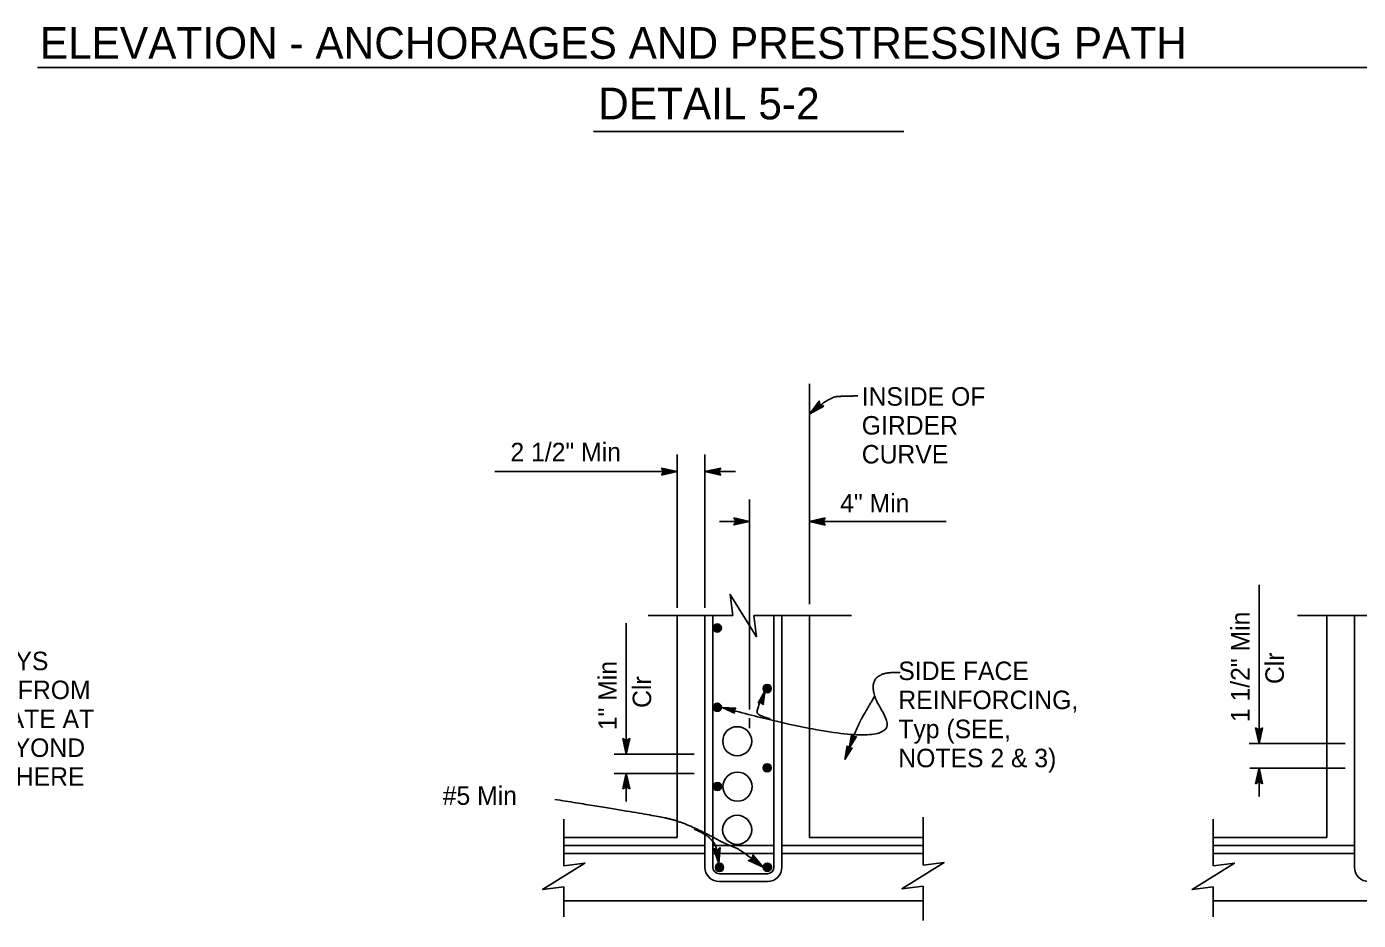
# Model space of a CAD drawing. Extents: x -893 to 867, y -474 to 712.
# Drawn here: x -54 to 450, y 26 to 365 of the extents above; entities that cross this region are included whole.
import ezdxf

# ---------------------------------------------------------------- set-up
doc = ezdxf.new("R2010")
doc.units = 0
for name, color, linetype in [('14 Ramp Anno', 7, 'Continuous'), ('56 Stage 3 Anno', 7, 'Continuous'), ('57 Undefined', 7, 'Continuous'), ('60 Nongeo Data', 7, 'Continuous')]:
    doc.layers.add(name, color=color, linetype=linetype)

msp = doc.modelspace()

# ---------------------------------------------------------------- linework, layer by layer
at = {"layer": '14 Ramp Anno'}
for p, q in [((223.11, 108.61), (225.66, 113.11)), ((223.33, 108.64), (225.37, 112.25)), ((223.55, 108.67), (225.08, 111.39)), ((224.68, 108.3), (225.08, 111.39)), ((224.83, 108.14), (225.37, 112.25)), ((224.98, 107.98), (225.66, 113.11)), ((214.74, 106.68), (209.57, 106.98)), ((214.25, 104.77), (209.57, 106.98)), ((214.59, 106.51), (210.45, 106.76)), ((214.2, 104.98), (210.45, 106.76)), ((214.45, 106.35), (211.33, 106.53)), ((214.15, 105.2), (211.33, 106.53)), ((214.3, 106.18), (212.21, 106.31)), ((214.1, 105.41), (212.21, 106.31)), ((214.16, 106.02), (213.09, 106.08)), ((214.05, 105.62), (213.09, 106.08)), ((214.74, 106.68), (214, 105.85)), ((223.11, 108.61), (224.21, 108.78)), ((223.77, 108.71), (224.8, 110.53)), ((223.98, 108.74), (224.51, 109.67)), ((224.98, 107.98), (224.21, 108.78)), ((224.37, 108.61), (224.51, 109.67)), ((224.52, 108.45), (224.8, 110.53)), ((214.25, 104.77), (214, 105.85)), ((258.52, 96.65), (257.58, 91.57)), ((260.36, 95.93), (257.58, 91.57)), ((258.67, 96.49), (257.91, 92.41)), ((260.14, 95.91), (257.91, 92.41)), ((258.81, 96.32), (258.24, 93.25)), ((259.92, 95.88), (258.24, 93.25)), ((258.52, 96.65), (259.26, 95.82)), ((258.96, 96.16), (258.58, 94.09)), ((259.7, 95.86), (258.58, 94.09)), ((259.1, 95.99), (258.91, 94.94)), ((259.48, 95.84), (258.91, 94.94)), ((260.36, 95.93), (259.26, 95.82)), ((256.85, 92.4), (255.9, 87.31)), ((258.68, 91.68), (255.9, 87.31)), ((256.99, 92.23), (256.23, 88.16)), ((258.46, 91.65), (256.23, 88.16)), ((257.14, 92.07), (256.56, 89)), ((258.24, 91.63), (256.56, 89)), ((256.85, 92.4), (257.58, 91.57)), ((257.28, 91.9), (256.9, 89.84)), ((258.02, 91.61), (256.9, 89.84)), ((257.43, 91.74), (257.23, 90.69)), ((257.81, 91.59), (257.23, 90.69)), ((258.68, 91.68), (257.58, 91.57))]:
    msp.add_line(p, q, dxfattribs=at)
at = {"layer": '56 Stage 3 Anno'}
for p, q in [((242.55, 146.01), (242.55, 229.43)), ((192.55, 144.72), (192.55, 202.73)), ((202.97, 144.72), (202.97, 202.73)), ((187.35, 196.25), (186.55, 197.59)), ((186.55, 197.59), (186.55, 197.59)), ((186.55, 197.59), (192.55, 196.25)), ((186.77, 197.23), (191.17, 196.25)), ((187, 196.87), (189.79, 196.25)), ((202.97, 196.25), (208.97, 197.58)), ((204.36, 196.25), (208.73, 197.22)), ((205.73, 196.25), (208.55, 196.87)), ((208.97, 197.58), (208.17, 196.25)), ((208.97, 197.58), (208.97, 197.58)), ((123.41, 196.25), (192.55, 196.25)), ((192.55, 196.25), (186.55, 194.92)), ((186.55, 194.92), (187.35, 196.25)), ((186.55, 194.92), (186.55, 194.92)), ((191.16, 196.25), (186.78, 195.28)), ((189.79, 196.25), (186.96, 195.63)), ((187.18, 196.53), (188.4, 196.25)), ((188.4, 196.25), (187.2, 195.98)), ((192.55, 196.25), (192.55, 196.25)), ((202.97, 196.25), (214.56, 196.25)), ((208.97, 194.91), (202.97, 196.25)), ((202.97, 196.25), (202.97, 196.25)), ((208.75, 195.27), (204.35, 196.25)), ((208.52, 195.63), (205.73, 196.25)), ((207.11, 196.25), (208.32, 196.51)), ((208.34, 195.97), (207.11, 196.25)), ((208.17, 196.25), (208.97, 194.91)), ((208.97, 194.91), (208.97, 194.91)), ((219.91, 106.23), (219.91, 185.68)), ((208.49, 177.35), (219.91, 177.35)), ((242.55, 177.35), (248.55, 178.68)), ((248.55, 176.01), (242.55, 177.35)), ((242.55, 177.35), (242.55, 177.35)), ((242.55, 177.35), (294.29, 177.35)), ((248.33, 176.37), (243.93, 177.35)), ((243.94, 177.35), (248.31, 178.32)), ((245.31, 177.35), (248.14, 177.97)), ((248.1, 176.73), (245.31, 177.35)), ((246.69, 177.35), (247.9, 177.62)), ((247.92, 177.07), (246.69, 177.35)), ((248.55, 178.68), (247.75, 177.35)), ((247.75, 177.35), (248.55, 176.01)), ((248.55, 178.68), (248.55, 178.68)), ((248.55, 176.01), (248.55, 176.01)), ((412.75, 93.2), (412.75, 153.39)), ((173.24, 89.24), (173.24, 138.87)), ((219.91, 99.09), (219.91, 102.86)), ((412.75, 93.2), (411.42, 99.2)), ((411.42, 99.2), (411.42, 99.2)), ((411.42, 99.2), (412.75, 98.4)), ((412.75, 94.59), (411.78, 98.96)), ((412.76, 95.96), (412.13, 98.79)), ((412.76, 97.34), (412.49, 98.55)), ((412.75, 98.4), (414.09, 99.2)), ((414.09, 99.2), (412.75, 93.2)), ((413.74, 98.98), (412.75, 94.58)), ((413.38, 98.75), (412.76, 95.96)), ((413.03, 98.57), (412.76, 97.34)), ((414.09, 99.2), (414.09, 99.2)), ((173.24, 89.24), (171.91, 95.24)), ((171.91, 95.24), (171.91, 95.24)), ((171.91, 95.24), (173.24, 94.44)), ((173.24, 90.64), (172.27, 95.01)), ((173.25, 92.01), (172.62, 94.83)), ((173.25, 93.39), (172.98, 94.6)), ((173.24, 94.44), (174.58, 95.24)), ((174.58, 95.24), (173.24, 89.24)), ((174.23, 95.03), (173.24, 90.62)), ((173.87, 94.79), (173.25, 92.01)), ((173.52, 94.62), (173.25, 93.39)), ((174.58, 95.24), (174.58, 95.24)), ((445.35, 93.27), (409.06, 93.27)), ((412.75, 93.2), (412.75, 93.2)), ((198.94, 89.31), (168.58, 89.31)), ((173.24, 89.24), (173.24, 89.24)), ((198.94, 81.94), (168.58, 81.94)), ((171.9, 76.13), (173.24, 82.13)), ((172.26, 76.35), (173.24, 80.75)), ((173.24, 82.13), (173.24, 82.13)), ((173.24, 82.13), (174.57, 76.13)), ((173.24, 71.35), (173.24, 81.94)), ((173.25, 80.74), (174.21, 76.37)), ((445.35, 83.92), (409.25, 83.92)), ((411.41, 78.11), (412.75, 84.11)), ((411.77, 78.32), (412.75, 82.73)), ((412.13, 78.56), (412.75, 81.35)), ((412.75, 84.11), (412.75, 84.11)), ((412.75, 84.11), (414.08, 78.11)), ((412.75, 73.32), (412.75, 83.92)), ((412.75, 81.35), (413.38, 78.52)), ((412.76, 82.72), (413.72, 78.34)), ((173.24, 76.93), (171.9, 76.13)), ((171.9, 76.13), (171.9, 76.13)), ((172.62, 76.58), (173.24, 79.37)), ((172.97, 76.76), (173.24, 77.99)), ((173.24, 79.37), (173.87, 76.54)), ((173.24, 77.99), (173.51, 76.78)), ((174.57, 76.13), (173.24, 76.93)), ((174.57, 76.13), (174.57, 76.13)), ((412.75, 78.91), (411.41, 78.11)), ((411.41, 78.11), (411.41, 78.11)), ((412.48, 78.73), (412.75, 79.96)), ((412.75, 79.96), (413.02, 78.75)), ((414.08, 78.11), (412.75, 78.91)), ((414.08, 78.11), (414.08, 78.11))]:
    msp.add_line(p, q, dxfattribs=at)
for points in [[(248.02, 220.95), (242.71, 218.05), (246.29, 222.92), (246.36, 222.52), (243.74, 218.95), (247.63, 221.07), (247.25, 221.2), (244.75, 219.84), (246.43, 222.12), (246.5, 221.72), (245.78, 220.73), (246.86, 221.32), (246.56, 221.42), (246.29, 222.92), (246.56, 221.42)], [(214, 178.67), (219.91, 177.35), (214, 176.04), (214.21, 176.39), (218.54, 177.35), (214.21, 178.32), (214.42, 177.97), (217.19, 177.35), (214.42, 176.74), (214.63, 177.09), (215.83, 177.35), (214.63, 177.62), (214.79, 177.35), (214, 176.04), (214.79, 177.35)], [(208.81, 53.92), (208.31, 47.89), (206.21, 53.56), (206.58, 53.4), (208.12, 49.24), (208.5, 53.66), (208.18, 53.41), (207.94, 50.58), (206.96, 53.24), (207.33, 53.08), (207.76, 51.93), (207.86, 53.15), (207.61, 52.96), (206.21, 53.56), (207.61, 52.96)], [(221.07, 51.13), (224.99, 46.52), (219.48, 49.03), (219.86, 49.18), (223.89, 47.34), (221.02, 50.72), (220.98, 50.32), (222.82, 48.16), (220.24, 49.34), (220.62, 49.49), (221.73, 48.98), (220.94, 49.92), (220.9, 49.6), (219.48, 49.03), (220.9, 49.6)]]:
    msp.add_lwpolyline(points, close=True, dxfattribs=at)
for points in [[(242.71, 218.05), (249.96, 224.4), (255.85, 224.85), (260.84, 224.85)], [(276.93, 120.13), (260.25, 121.2), (281.16, 87.62), (209.85, 106.83)], [(227.68, 102.69), (222.81, 103.94), (222.62, 106.4), (225.66, 113.11)], [(267.17, 111.14), (263.15, 104.23), (261.14, 100.59), (259.26, 95.82)], [(208.46, 56.53), (195.8, 63.7), (178.86, 66.92), (146.21, 72.15)], [(208.46, 56.53), (212.28, 54.68), (216.19, 53.31), (224.97, 46.56)]]:
    msp.add_open_spline(points, degree=2, dxfattribs=at)
at = {"layer": '57 Undefined'}
for p, q in [((-49.68, 349.12), (470.32, 349.12)), ((160.76, 324.92), (278.29, 324.92))]:
    msp.add_line(p, q, dxfattribs=at)
at = {"layer": '60 Nongeo Data'}
for p, q in [((181.45, 141.72), (213.52, 141.72)), ((192.55, 57.72), (192.55, 141.72)), ((202.97, 46.55), (202.97, 141.72)), ((205.97, 46.55), (205.97, 141.72)), ((221.52, 141.72), (258.42, 141.72)), ((229.13, 46.55), (229.13, 141.72)), ((232.13, 46.55), (232.13, 141.72)), ((242.55, 57.72), (242.55, 141.72)), ((427.34, 141.72), (459.41, 141.72)), ((438.44, 57.72), (438.44, 141.72)), ((448.86, 46.55), (448.86, 141.72)), ((149.55, 49.18), (149.55, 64.67)), ((285.55, 51.27), (285.55, 65.43)), ((395.44, 49.18), (395.44, 64.67)), ((149.55, 47.05), (149.55, 58.05)), ((149.55, 57.72), (192.55, 57.72)), ((242.55, 57.72), (285.55, 57.72)), ((285.55, 47.33), (285.55, 58.33)), ((395.44, 47.05), (395.44, 58.05)), ((395.44, 57.72), (438.44, 57.72)), ((149.55, 54.72), (202.97, 54.72)), ((149.55, 51.72), (202.97, 51.72)), ((205.97, 54.72), (229.13, 54.72)), ((205.97, 51.72), (229.13, 51.72)), ((232.13, 54.72), (285.55, 54.72)), ((232.13, 51.72), (285.55, 51.72)), ((395.44, 54.72), (448.86, 54.72)), ((395.44, 51.72), (448.86, 51.72)), ((208.47, 44.05), (226.63, 44.05)), ((208.47, 41.05), (226.63, 41.05)), ((149.55, 28.05), (149.55, 39.05)), ((149.55, 27.74), (149.55, 37.42)), ((285.55, 28.33), (285.55, 39.33)), ((285.55, 26.38), (285.55, 36.37)), ((395.44, 28.05), (395.44, 39.05)), ((395.44, 27.74), (395.44, 37.42)), ((149.55, 33.72), (285.55, 33.72)), ((395.44, 33.72), (531.44, 33.72))]:
    msp.add_line(p, q, dxfattribs=at)
for points in [[(213.52, 141.72), (212.52, 149.72), (222.52, 133.72), (221.52, 141.72)], [(149.55, 47.05), (157.55, 48.05), (141.55, 38.05), (149.55, 39.05)], [(285.55, 47.33), (293.55, 48.33), (277.55, 38.33), (285.55, 39.33)], [(395.44, 47.05), (403.44, 48.05), (387.44, 38.05), (395.44, 39.05)]]:
    msp.add_lwpolyline(points, dxfattribs=at)
for centre, radius in [((207.72, 137.03), 1.56), ((207.72, 137.03), 1.37), ((207.72, 137.03), 1.19), ((207.72, 137.03), 1), ((207.72, 137.03), 0.812), ((207.72, 137.03), 0.625), ((207.72, 137.03), 0.437), ((207.72, 137.03), 0.187), ((226.55, 114.11), 1.56), ((226.55, 114.11), 1.37), ((226.55, 114.11), 1.19), ((226.55, 114.11), 1), ((226.55, 114.11), 0.812), ((226.55, 114.11), 0.625), ((226.55, 114.11), 0.437), ((226.55, 114.11), 0.187), ((207.72, 107.03), 1.56), ((207.72, 107.03), 1.37), ((207.72, 107.03), 1.19), ((207.72, 107.03), 1), ((207.72, 107.03), 0.812), ((207.72, 107.03), 0.625), ((207.72, 107.03), 0.437), ((207.72, 107.03), 0.187), ((215.23, 94.18), 5.5), ((215.32, 76.99), 5.5), ((226.55, 84.11), 1.56), ((226.55, 84.11), 1.37), ((226.55, 84.11), 1.19), ((226.55, 84.11), 1), ((226.55, 84.11), 0.812), ((226.55, 84.11), 0.625), ((226.55, 84.11), 0.437), ((226.55, 84.11), 0.187), ((207.72, 77.03), 1.56), ((207.72, 77.03), 1.37), ((207.72, 77.03), 1.19), ((207.72, 77.03), 1), ((207.72, 77.03), 0.812), ((207.72, 77.03), 0.625), ((207.72, 77.03), 0.437), ((207.72, 77.03), 0.187), ((215.21, 60.65), 5.5), ((208.52, 46.41), 1.56), ((208.52, 46.41), 1.37), ((208.52, 46.41), 1.19), ((208.52, 46.41), 1), ((208.52, 46.41), 0.812), ((208.52, 46.41), 0.625), ((208.52, 46.41), 0.437), ((208.52, 46.41), 0.187), ((226.64, 46.49), 1.56), ((226.64, 46.49), 1.37), ((226.64, 46.49), 1.19), ((226.64, 46.49), 1), ((226.64, 46.49), 0.812), ((226.64, 46.49), 0.625), ((226.64, 46.49), 0.437), ((226.64, 46.49), 0.187)]:
    msp.add_circle(centre, radius, dxfattribs=at)
for centre, radius, start, end in [((208.47, 46.55), 5.5, 180, 270), ((208.47, 46.55), 2.5, 180, 270), ((226.63, 46.55), 2.5, 270, 0), ((226.63, 46.55), 5.5, 270, 0), ((454.36, 46.55), 5.5, 180, 270)]:
    msp.add_arc(centre, radius, start, end, dxfattribs=at)
msp.add_open_spline([(198.98, 60.88), (203.12, 59.03), (204.96, 57.35), (207.38, 54.87), (208.3, 48.25)], degree=2, dxfattribs=at)

# ---------------------------------------------------------------- texts
at = {"layer": '57 Undefined'}
for s, height, p in [('ELEVATION - ANCHORAGES AND PRESTRESSING PATH', 12, (-48.79, 352.46)), ('DETAIL 5-2', 12, (162.58, 329.54)), ('INSIDE OF', 7, (262.36, 221.17)), ('GIRDER', 7, (262.36, 210.24)), ('2 1/2" Min', 7, (129.37, 200.14)), ('CURVE', 7, (262.36, 199.3)), ('4" Min', 7, (254.2, 180.77)), ('GRILLAGE - #4 @ 4" BOTH WAYS', 7, (-193.09, 121.06)), ('SIDE FACE', 7, (276.2, 117.33)), ('TO BE PLACED 1" Max CLEAR FROM', 7, (-193.09, 110.12)), ('REINFORCING, ', 7, (276.2, 106.33)), ('PRESTRESSING BEARING PLATE AT', 7, (-193.09, 99.18)), ('Typ (SEE, ', 7, (276.2, 95.33)), ('EACH GIRDER, EXTEND 6" BEYOND', 7, (-193.09, 88.24)), ('NOTES 2 & 3)', 7, (276.2, 84.33)), ('RECESS FOR ANCHORAGE WHERE', 7, (-193.09, 77.31)), ('#5 Min', 7, (103.74, 70.09))]:
    msp.add_text(s, height=height, dxfattribs=at).set_placement(p)
for s, p in [('1 1/2" Min', (409.15, 101.39)), ('Clr', (422.15, 115.82)), ('1" Min', (169.64, 98.36)), ('Clr', (182.64, 106.78))]:
    msp.add_text(s, height=7, rotation=90, dxfattribs=at).set_placement(p)

doc.saveas('drawing.dxf')
